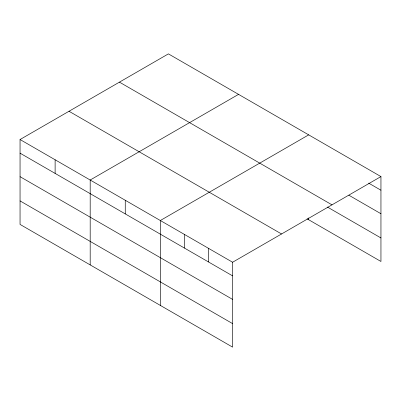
<?xml version="1.0" encoding="UTF-8"?>
<svg xmlns="http://www.w3.org/2000/svg" width="401" height="401" viewBox="0 0 401 401"><rect width="100%" height="100%" fill="white"/><g stroke="black" fill="none" stroke-linecap="round" stroke-linejoin="round"><path stroke-width="0.6" d="M307.066 218.816L380.95 261.472L380.95 176.585L168.405 53.874L20.05 139.528L20.05 224.415L232.595 347.126L232.595 262.239L20.05 139.528M238.545 94.37L90.19 180.019L90.19 264.911M308.685 134.866L160.33 220.515L160.33 305.402M232.595 262.239L380.95 176.585M368.639 183.112L380.95 190.219M348.83 195.192L380.95 213.733M119.448 82.14L331.993 204.851M327.422 207.056L380.95 237.958M69.007 111.262L281.552 233.973M20.05 153.157L232.595 275.868M20.05 176.671L232.595 299.387M20.05 200.901L232.595 323.612M308.685 217.893L308.685 219.753M208.505 248.329L208.505 261.963M184.42 234.425L184.42 248.054M125.262 200.269L125.262 213.898M55.122 159.773L55.122 173.407"/></g></svg>
